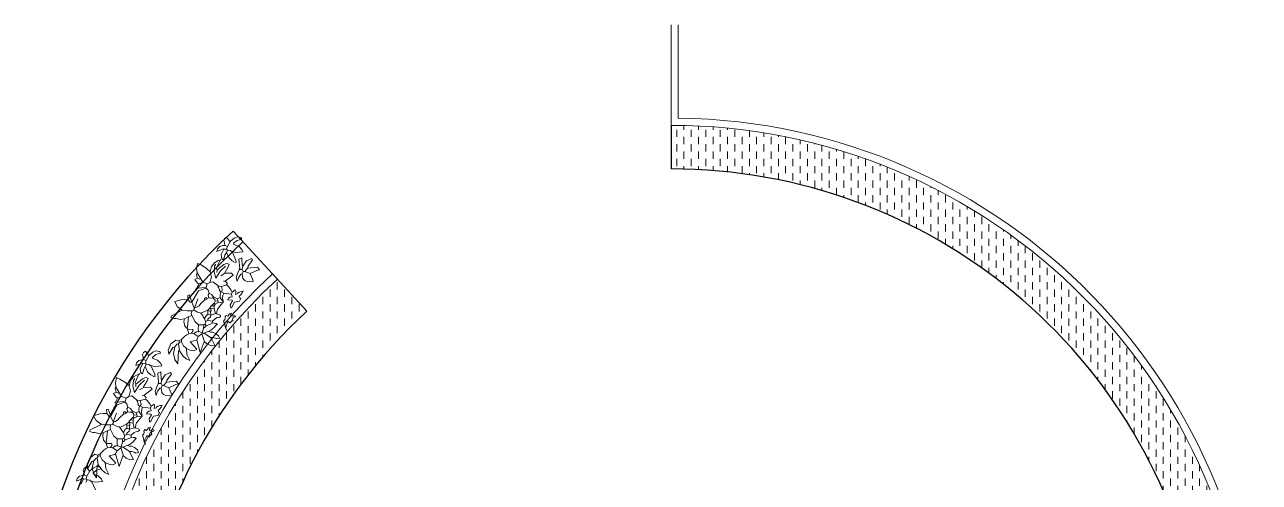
# Model space of a CAD drawing. Header units: millimetres. Extents: x 2667 to 2848, y -1 to 1765.
# Drawn here: x 2715.99 to 2724.49, y 1701.55 to 1704.7 of the extents above; entities that cross this region are included whole.
import ezdxf

# ---------------------------------------------------------------- set-up
doc = ezdxf.new("R2010")
doc.units = ezdxf.units.MM
for name, color, linetype, lineweight in [('ACQUA', 151, 'Continuous', 20), ('VERDE_giardino', 74, 'Continuous', 9), ('VETRATE', 171, 'Continuous', 9)]:
    doc.layers.add(name, color=color, linetype=linetype, lineweight=lineweight)
doc.layers.add('PROIEZIONI', color=145, linetype='Continuous')

msp = doc.modelspace()

# ---------------------------------------------------------------- hatches: boundary and pattern name
at = {"layer": 'ACQUA'}
h = msp.add_hatch(dxfattribs=at)
h.set_pattern_fill('DASH', color=256, scale=0.4, angle=90, style=0)
h.set_pattern_definition([(90, (2925.52994, 1814.877885), (-0.05, 0.05), [0.05, -0.05])])
h.paths.add_polyline_path([(2716.4724, 1700.5077), (2716.7749, 1700.5077, -0.174446), (2717.9341, 1702.729), (2717.7308, 1702.9496, 0.17708)])
h.paths.add_polyline_path([(2716.4745, 1699.4916, 2.20923), (2720.441, 1704.0078), (2720.441, 1703.7078, -2.193796), (2716.7772, 1699.4916)])

# ---------------------------------------------------------------- linework, layer by layer
at = {"layer": 'PROIEZIONI'}
for p, q in [((2720.441, 1704.0078), (2720.441, 1703.7078)), ((2717.4259, 1703.2806), (2717.6969, 1702.9864)), ((2717.6969, 1702.9864), (2717.9341, 1702.729))]:
    msp.add_line(p, q, dxfattribs=at)
for radius, end in [(3.7, 90), (4.45, 308.07221), (4.35, 309.11139)]:
    msp.add_arc((2720.441, 1700.0078), radius, 132.65313, end, dxfattribs=at)
at = {"layer": 'VERDE_giardino'}
for p, q in [((2717.3806, 1703.2393), (2717.3675, 1703.2294)), ((2717.3806, 1703.2393), (2717.4015, 1703.2119)), ((2717.4326, 1703.2325), (2717.4074, 1703.2115)), ((2717.4533, 1703.2403), (2717.4326, 1703.2325)), ((2717.4802, 1703.2368), (2717.4533, 1703.2403)), ((2717.4854, 1703.2247), (2717.4802, 1703.2368)), ((2717.3193, 1703.1587), (2717.314, 1703.1399)), ((2717.314, 1703.1399), (2717.3578, 1703.1575)), ((2717.3347, 1703.1751), (2717.3193, 1703.1587)), ((2717.3556, 1703.1802), (2717.3347, 1703.1751)), ((2717.3624, 1703.1548), (2717.3448, 1703.119)), ((2717.3688, 1703.1818), (2717.3556, 1703.1802)), ((2717.3578, 1703.1575), (2717.3624, 1703.1548)), ((2717.3675, 1703.2294), (2717.3613, 1703.2161)), ((2717.3613, 1703.2161), (2717.3662, 1703.1985)), ((2717.3624, 1703.1548), (2717.3815, 1703.156)), ((2717.3662, 1703.1985), (2717.3688, 1703.1818)), ((2717.3688, 1703.1818), (2717.3862, 1703.1748)), ((2717.3871, 1703.1498), (2717.3801, 1703.1324)), ((2717.3862, 1703.1748), (2717.3815, 1703.156)), ((2717.3815, 1703.156), (2717.3871, 1703.1498)), ((2717.3862, 1703.1748), (2717.4074, 1703.2115)), ((2717.3871, 1703.1498), (2717.4071, 1703.1474)), ((2717.4015, 1703.2119), (2717.4074, 1703.2115)), ((2717.4071, 1703.1474), (2717.4127, 1703.1411)), ((2717.4291, 1703.196), (2717.4534, 1703.2149)), ((2717.4291, 1703.196), (2717.431, 1703.1887)), ((2717.4648, 1703.176), (2717.431, 1703.1887)), ((2717.4534, 1703.2149), (2717.4854, 1703.2247)), ((2717.4871, 1703.1533), (2717.4648, 1703.176)), ((2717.4933, 1703.1375), (2717.4871, 1703.1533)), ((2717.2773, 1703.0368), (2717.298, 1703.0627)), ((2717.298, 1703.0627), (2717.324, 1703.0772)), ((2717.3357, 1703.0797), (2717.3125, 1703.0288)), ((2717.324, 1703.0772), (2717.3357, 1703.0797)), ((2717.3357, 1703.0797), (2717.342, 1703.0852)), ((2717.3448, 1703.119), (2717.349, 1703.0891)), ((2717.349, 1703.0891), (2717.3605, 1703.0824)), ((2717.3696, 1703.1156), (2717.3605, 1703.0824)), ((2717.3801, 1703.1324), (2717.3696, 1703.1156)), ((2717.3801, 1703.1324), (2717.396, 1703.0976)), ((2717.396, 1703.0976), (2717.4188, 1703.0759)), ((2717.4127, 1703.1411), (2717.4186, 1703.1407)), ((2717.4186, 1703.1407), (2717.4447, 1703.0798)), ((2717.4186, 1703.1407), (2717.4427, 1703.1325)), ((2717.4188, 1703.0759), (2717.439, 1703.0647)), ((2717.439, 1703.0647), (2717.4462, 1703.0666)), ((2717.4427, 1703.1325), (2717.4933, 1703.1374)), ((2717.4447, 1703.0798), (2717.4462, 1703.0666)), ((2717.4462, 1703.0666), (2717.4472, 1703.063)), ((2717.4657, 1703.0873), (2717.4865, 1703.0968)), ((2717.4657, 1703.0873), (2717.4713, 1703.0228)), ((2717.4865, 1703.0968), (2717.4882, 1703.0467)), ((2717.4925, 1703.0382), (2717.5173, 1703.0759)), ((2717.5173, 1703.0759), (2717.5539, 1703.0915)), ((2717.5604, 1703.0816), (2717.5293, 1703.0383)), ((2717.5539, 1703.0915), (2717.5604, 1703.0816)), ((2717.1731, 1702.9837), (2717.1785, 1702.9929)), ((2717.1786, 1702.956), (2717.1731, 1702.9837)), ((2717.1741, 1703.0217), (2717.1812, 1703.0569)), ((2717.178, 1702.9927), (2717.1741, 1703.0217)), ((2717.2033, 1702.951), (2717.178, 1702.9927)), ((2717.1812, 1703.0569), (2717.2052, 1703.0473)), ((2717.2052, 1703.0473), (2717.2437, 1703.0223)), ((2717.2437, 1703.0223), (2717.268, 1702.9994)), ((2717.268, 1702.9994), (2717.2657, 1703.0007)), ((2717.2773, 1703.0368), (2717.268, 1702.9994)), ((2717.268, 1702.9994), (2717.2777, 1702.9631)), ((2717.2947, 1702.9989), (2717.2983, 1703.0379)), ((2717.3062, 1702.9555), (2717.2947, 1702.9989)), ((2717.2983, 1703.0379), (2717.3081, 1703.0516)), ((2717.3399, 1703.0071), (2717.3062, 1702.9555)), ((2717.3125, 1703.0288), (2717.3108, 1703.0206)), ((2717.3108, 1703.0206), (2717.3151, 1703.012)), ((2717.3151, 1703.012), (2717.314, 1702.9942)), ((2717.3151, 1703.012), (2717.3325, 1703.0264)), ((2717.3325, 1703.0264), (2717.3613, 1703.0496)), ((2717.3743, 1703.0396), (2717.3399, 1703.0071)), ((2717.3696, 1702.9897), (2717.3412, 1702.9724)), ((2717.3613, 1703.0496), (2717.3807, 1703.0568)), ((2717.3686, 1702.9933), (2717.3898, 1703.0301)), ((2717.3696, 1702.9897), (2717.3686, 1702.9933)), ((2717.3696, 1702.9897), (2717.4159, 1702.9905)), ((2717.3723, 1702.9361), (2717.4271, 1702.9779)), ((2717.3994, 1703.0521), (2717.3807, 1703.0568)), ((2717.3898, 1703.0301), (2717.3994, 1703.0521)), ((2717.4271, 1702.9779), (2717.4159, 1702.9905)), ((2717.4471, 1702.9611), (2717.4617, 1703.0008)), ((2717.471, 1703.0169), (2717.4617, 1703.0008)), ((2717.4642, 1702.9627), (2717.4797, 1702.9843)), ((2717.4687, 1703.0182), (2717.47, 1703.0205)), ((2717.4687, 1703.0182), (2717.471, 1703.0169)), ((2717.47, 1703.0205), (2717.4713, 1703.0228)), ((2717.47, 1703.0205), (2717.471, 1703.0169)), ((2717.471, 1703.0169), (2717.4733, 1703.0156)), ((2717.4733, 1703.0156), (2717.4887, 1703.0158)), ((2717.4797, 1702.9843), (2717.4893, 1702.9849)), ((2717.4882, 1703.0467), (2717.4925, 1703.0382)), ((2717.4925, 1703.0382), (2717.4887, 1703.0158)), ((2717.4887, 1703.0158), (2717.4963, 1703.0023)), ((2717.4963, 1703.0023), (2717.4893, 1702.9849)), ((2717.4893, 1702.9849), (2717.4934, 1702.955)), ((2717.4963, 1703.0023), (2717.5058, 1703.0029)), ((2717.5058, 1703.0029), (2717.525, 1703.0255)), ((2717.5058, 1703.0029), (2717.5429, 1702.9876)), ((2717.5293, 1703.0383), (2717.525, 1703.0255)), ((2717.525, 1703.0255), (2717.5931, 1703.0321)), ((2717.5429, 1702.9876), (2717.5894, 1703.0098)), ((2717.5429, 1702.9876), (2717.5637, 1702.9388)), ((2717.5894, 1703.0098), (2717.6075, 1703.0146)), ((2717.5931, 1703.0321), (2717.6075, 1703.0146)), ((2717.1786, 1702.956), (2717.1615, 1702.9476)), ((2717.1615, 1702.9476), (2717.1801, 1702.9215)), ((2717.1893, 1702.9162), (2717.1757, 1702.8873)), ((2717.1757, 1702.8873), (2717.241, 1702.8915)), ((2717.1786, 1702.956), (2717.196, 1702.949)), ((2717.1801, 1702.9215), (2717.1893, 1702.9162)), ((2717.1893, 1702.9162), (2717.2173, 1702.9276)), ((2717.196, 1702.949), (2717.2033, 1702.951)), ((2717.2033, 1702.951), (2717.2173, 1702.9276)), ((2717.2173, 1702.9276), (2717.2475, 1702.9162)), ((2717.2475, 1702.9162), (2717.241, 1702.8915)), ((2717.266, 1702.927), (2717.2475, 1702.9162)), ((2717.2777, 1702.9631), (2717.266, 1702.927)), ((2717.266, 1702.927), (2717.2864, 1702.9305)), ((2717.3205, 1702.9047), (2717.2864, 1702.9305)), ((2717.3205, 1702.9047), (2717.3234, 1702.8939)), ((2717.3205, 1702.9047), (2717.3274, 1702.9008)), ((2717.3234, 1702.8939), (2717.3257, 1702.8925)), ((2717.3257, 1702.8925), (2717.3319, 1702.8767)), ((2717.3274, 1702.9008), (2717.3451, 1702.8997)), ((2717.3451, 1702.8997), (2717.3814, 1702.9094)), ((2717.3451, 1702.8997), (2717.35, 1702.8816)), ((2717.3723, 1702.9361), (2717.3591, 1702.9345)), ((2717.3723, 1702.9361), (2717.3867, 1702.9186)), ((2717.3867, 1702.9186), (2717.3814, 1702.9094)), ((2717.3936, 1702.9), (2717.3814, 1702.9094)), ((2717.4107, 1702.8767), (2717.3936, 1702.9)), ((2717.4539, 1702.9347), (2717.4471, 1702.9611)), ((2717.4642, 1702.9627), (2717.4539, 1702.9347)), ((2717.4934, 1702.955), (2717.5062, 1702.941)), ((2717.5062, 1702.941), (2717.5267, 1702.9306)), ((2717.5267, 1702.9306), (2717.5456, 1702.934)), ((2717.5456, 1702.934), (2717.562, 1702.9306)), ((2717.5637, 1702.9388), (2717.562, 1702.9306)), ((2717.024, 1702.7948), (2717.067, 1702.8079)), ((2717.067, 1702.8079), (2717.0908, 1702.811)), ((2717.0908, 1702.811), (2717.1151, 1702.8089)), ((2717.1133, 1702.8376), (2717.1242, 1702.8405)), ((2717.1151, 1702.8089), (2717.1133, 1702.8376)), ((2717.1151, 1702.8089), (2717.1295, 1702.7914)), ((2717.1242, 1702.8405), (2717.1427, 1702.793)), ((2717.187, 1702.8697), (2717.144, 1702.7953)), ((2717.1619, 1702.7574), (2717.1819, 1702.8133)), ((2717.1757, 1702.8873), (2717.1694, 1702.8817)), ((2717.2375, 1702.8883), (2717.187, 1702.8697)), ((2717.2276, 1702.8022), (2717.2296, 1702.8163)), ((2717.2276, 1702.8022), (2717.2447, 1702.8107)), ((2717.2296, 1702.8163), (2717.2395, 1702.8229)), ((2717.2398, 1702.887), (2717.2375, 1702.8883)), ((2717.2395, 1702.8229), (2717.2474, 1702.8153)), ((2717.2398, 1702.887), (2717.2523, 1702.8768)), ((2717.2447, 1702.8107), (2717.2474, 1702.8153)), ((2717.2474, 1702.8153), (2717.2596, 1702.8205)), ((2717.2523, 1702.8768), (2717.2532, 1702.8731)), ((2717.2532, 1702.8731), (2717.2604, 1702.8537)), ((2717.2604, 1702.8537), (2717.2538, 1702.8422)), ((2717.2538, 1702.8422), (2717.2596, 1702.8205)), ((2717.2596, 1702.8205), (2717.2737, 1702.8184)), ((2717.2604, 1702.8537), (2717.2777, 1702.8438)), ((2717.2737, 1702.8184), (2717.2869, 1702.82)), ((2717.2777, 1702.8438), (2717.2909, 1702.8269)), ((2717.2869, 1702.82), (2717.2909, 1702.8269)), ((2717.2869, 1702.82), (2717.2993, 1702.8098)), ((2717.2909, 1702.8269), (2717.3175, 1702.8146)), ((2717.2993, 1702.8098), (2717.3023, 1702.7989)), ((2717.3175, 1702.8146), (2717.3346, 1702.8231)), ((2717.3175, 1702.8146), (2717.3213, 1702.8001)), ((2717.3292, 1702.8721), (2717.3315, 1702.8708)), ((2717.3319, 1702.8767), (2717.3315, 1702.8708)), ((2717.3315, 1702.8708), (2717.3404, 1702.8596)), ((2717.3346, 1702.8231), (2717.3369, 1702.8218)), ((2717.3404, 1702.8596), (2717.3357, 1702.8409)), ((2717.3357, 1702.8409), (2717.3369, 1702.8218)), ((2717.3369, 1702.8218), (2717.3588, 1702.7907)), ((2717.3404, 1702.8596), (2717.3453, 1702.8628)), ((2717.3506, 1702.872), (2717.3453, 1702.8628)), ((2717.3453, 1702.8628), (2717.3614, 1702.8536)), ((2717.35, 1702.8816), (2717.3506, 1702.872)), ((2717.354, 1702.8183), (2717.3562, 1702.8395)), ((2717.3588, 1702.7907), (2717.354, 1702.8183)), ((2717.3562, 1702.8395), (2717.3614, 1702.8536)), ((2717.3614, 1702.8536), (2717.4156, 1702.8467)), ((2717.3947, 1702.8184), (2717.3895, 1702.8067)), ((2717.3895, 1702.8067), (2717.4191, 1702.805)), ((2717.4052, 1702.8264), (2717.3947, 1702.8184)), ((2717.4205, 1702.8286), (2717.4052, 1702.8264)), ((2717.42, 1702.8596), (2717.4107, 1702.8767)), ((2717.42, 1702.8596), (2717.4156, 1702.8467)), ((2717.4156, 1702.8467), (2717.4205, 1702.8286)), ((2717.42, 1702.8596), (2717.4411, 1702.8749)), ((2717.4438, 1702.8677), (2717.4411, 1702.8749)), ((2717.4416, 1702.844), (2717.4436, 1702.8571)), ((2717.4538, 1702.8492), (2717.4416, 1702.844)), ((2717.4436, 1702.8571), (2717.4438, 1702.8677)), ((2717.4572, 1702.8532), (2717.4538, 1702.8492)), ((2717.4674, 1702.8596), (2717.4572, 1702.8532)), ((2717.4828, 1702.8648), (2717.4674, 1702.8596)), ((2717.4682, 1702.8317), (2717.4796, 1702.8419)), ((2717.4711, 1702.8208), (2717.4682, 1702.8317)), ((2717.478, 1702.8169), (2717.4697, 1702.7972)), ((2717.478, 1702.8169), (2717.4711, 1702.8208)), ((2717.4796, 1702.8419), (2717.4887, 1702.8547)), ((2717.494, 1702.8658), (2717.4828, 1702.8648)), ((2717.4887, 1702.8547), (2717.494, 1702.8658)), ((2717.494, 1702.8658), (2717.4976, 1702.8668)), ((2717.0015, 1702.697), (2717.0714, 1702.7332)), ((2717.0413, 1702.7609), (2717.024, 1702.7948)), ((2717.0763, 1702.7364), (2717.0413, 1702.7609)), ((2717.0714, 1702.7332), (2717.0763, 1702.7364)), ((2717.1102, 1702.7323), (2717.0763, 1702.7364)), ((2717.1437, 1702.7312), (2717.1102, 1702.7323)), ((2717.1295, 1702.7914), (2717.1414, 1702.7907)), ((2717.1377, 1702.7136), (2717.1437, 1702.7312)), ((2717.1414, 1702.7907), (2717.1427, 1702.793)), ((2717.1414, 1702.7907), (2717.156, 1702.7578)), ((2717.1427, 1702.793), (2717.144, 1702.7953)), ((2717.1437, 1702.7312), (2717.1582, 1702.7351)), ((2717.156, 1702.7578), (2717.1619, 1702.7574)), ((2717.1629, 1702.7538), (2717.1563, 1702.7423)), ((2717.1563, 1702.7423), (2717.1582, 1702.7351)), ((2717.1582, 1702.7351), (2717.1812, 1702.7218)), ((2717.1619, 1702.7574), (2717.1629, 1702.7538)), ((2717.174, 1702.756), (2717.1629, 1702.7538)), ((2717.1919, 1702.7667), (2717.174, 1702.756)), ((2717.1812, 1702.7218), (2717.1999, 1702.7171)), ((2717.2038, 1702.7822), (2717.1919, 1702.7667)), ((2717.2038, 1702.7822), (2717.2276, 1702.8022)), ((2717.2045, 1702.7145), (2717.251, 1702.7366)), ((2717.251, 1702.7366), (2717.2635, 1702.7478)), ((2717.251, 1702.7366), (2717.252, 1702.733)), ((2717.252, 1702.733), (2717.2528, 1702.708)), ((2717.252, 1702.733), (2717.2648, 1702.7287)), ((2717.2635, 1702.7478), (2717.2688, 1702.7569)), ((2717.2635, 1702.7478), (2717.2731, 1702.7484)), ((2717.2648, 1702.7287), (2717.2707, 1702.7283)), ((2717.2688, 1702.7569), (2717.2764, 1702.7648)), ((2717.2688, 1702.7569), (2717.2731, 1702.7484)), ((2717.2743, 1702.7293), (2717.2707, 1702.7283)), ((2717.2707, 1702.7283), (2717.2716, 1702.7033)), ((2717.2731, 1702.7484), (2717.2743, 1702.7293)), ((2717.2731, 1702.7484), (2717.2754, 1702.747)), ((2717.2754, 1702.747), (2717.2954, 1702.7447)), ((2717.2764, 1702.7648), (2717.2966, 1702.7838)), ((2717.2764, 1702.7648), (2717.2955, 1702.766)), ((2717.2955, 1702.766), (2717.2954, 1702.7447)), ((2717.2954, 1702.7447), (2717.3042, 1702.712)), ((2717.2955, 1702.766), (2717.3022, 1702.7775)), ((2717.3023, 1702.7989), (2717.2966, 1702.7838)), ((2717.2966, 1702.7838), (2717.3022, 1702.7775)), ((2717.3022, 1702.7775), (2717.3193, 1702.786)), ((2717.3023, 1702.7989), (2717.3213, 1702.8001)), ((2717.3153, 1702.7346), (2717.3118, 1702.7105)), ((2717.3204, 1702.7455), (2717.3153, 1702.7346)), ((2717.3193, 1702.786), (2717.3256, 1702.7916)), ((2717.3539, 1702.7875), (2717.3204, 1702.7455)), ((2717.3213, 1702.8001), (2717.3256, 1702.7916)), ((2717.3256, 1702.7916), (2717.3539, 1702.7875)), ((2717.3539, 1702.7875), (2717.3588, 1702.7907)), ((2717.4223, 1702.8), (2717.4064, 1702.7724)), ((2717.4064, 1702.7724), (2717.4099, 1702.752)), ((2717.4099, 1702.752), (2717.4159, 1702.7517)), ((2717.4361, 1702.7921), (2717.4159, 1702.7517)), ((2717.4191, 1702.805), (2717.4223, 1702.8)), ((2717.4697, 1702.7972), (2717.4361, 1702.7921)), ((2716.9962, 1702.6878), (2717.0015, 1702.697)), ((2717.0042, 1702.6839), (2716.9962, 1702.6878)), ((2717.0186, 1702.6783), (2717.0042, 1702.6839)), ((2717.0336, 1702.6784), (2717.0186, 1702.6783)), ((2717.0336, 1702.6784), (2717.0606, 1702.672)), ((2717.0606, 1702.672), (2717.0905, 1702.6762)), ((2717.0873, 1702.657), (2717.0905, 1702.6762)), ((2717.0934, 1702.6267), (2717.0873, 1702.657)), ((2717.0905, 1702.6762), (2717.1176, 1702.6912)), ((2717.1199, 1702.6898), (2717.1123, 1702.6238)), ((2717.1176, 1702.6912), (2717.1199, 1702.6898)), ((2717.1199, 1702.6898), (2717.1406, 1702.6993)), ((2717.1406, 1702.6993), (2717.1377, 1702.7136)), ((2717.1406, 1702.6993), (2717.1641, 1702.6551)), ((2717.1641, 1702.6551), (2717.1867, 1702.6359)), ((2717.1867, 1702.6359), (2717.1859, 1702.6027)), ((2717.1867, 1702.6359), (2717.2236, 1702.6361)), ((2717.1999, 1702.7171), (2717.2045, 1702.7145)), ((2717.2045, 1702.7145), (2717.2166, 1702.6983)), ((2717.2166, 1702.6983), (2717.2209, 1702.6897)), ((2717.2209, 1702.6897), (2717.2297, 1702.6785)), ((2717.2236, 1702.6361), (2717.2222, 1702.6124)), ((2717.2236, 1702.6361), (2717.2344, 1702.639)), ((2717.2297, 1702.6785), (2717.2416, 1702.6992)), ((2717.2297, 1702.6785), (2717.2368, 1702.6591)), ((2717.2368, 1702.6591), (2717.2344, 1702.639)), ((2717.2344, 1702.639), (2717.241, 1702.6291)), ((2717.2368, 1702.6591), (2717.2527, 1702.6652)), ((2717.241, 1702.6291), (2717.2799, 1702.6434)), ((2717.2416, 1702.6992), (2717.2528, 1702.708)), ((2717.2695, 1702.6892), (2717.252, 1702.6748)), ((2717.252, 1702.6748), (2717.2527, 1702.6652)), ((2717.2527, 1702.6652), (2717.2832, 1702.6598)), ((2717.2528, 1702.708), (2717.2657, 1702.7037)), ((2717.2657, 1702.7037), (2717.2716, 1702.7033)), ((2717.2716, 1702.7033), (2717.2695, 1702.6892)), ((2717.2716, 1702.7033), (2717.2739, 1702.702)), ((2717.2739, 1702.702), (2717.3042, 1702.712)), ((2717.2799, 1702.6434), (2717.2825, 1702.648)), ((2717.2832, 1702.6598), (2717.2825, 1702.648)), ((2717.2825, 1702.648), (2717.2966, 1702.646)), ((2717.3036, 1702.6791), (2717.2832, 1702.6598)), ((2717.2961, 1702.616), (2717.314, 1702.639)), ((2717.2966, 1702.646), (2717.3085, 1702.6453)), ((2717.3152, 1702.685), (2717.3036, 1702.6791)), ((2717.3042, 1702.712), (2717.3124, 1702.7104)), ((2717.3085, 1702.6453), (2717.314, 1702.639)), ((2717.3124, 1702.7104), (2717.338, 1702.7017)), ((2717.3127, 1702.6367), (2717.314, 1702.639)), ((2717.314, 1702.639), (2717.32, 1702.6386)), ((2717.3337, 1702.6889), (2717.3152, 1702.685)), ((2717.34, 1702.6945), (2717.3337, 1702.6889)), ((2717.338, 1702.7017), (2717.34, 1702.6945)), ((2717.3605, 1702.6611), (2717.3699, 1702.6707)), ((2717.3625, 1702.6539), (2717.3605, 1702.6611)), ((2717.3625, 1702.6539), (2717.3634, 1702.6503)), ((2717.3634, 1702.6503), (2717.3657, 1702.6489)), ((2717.3657, 1702.6489), (2717.3686, 1702.6381)), ((2717.3686, 1702.6381), (2717.3731, 1702.614)), ((2717.3699, 1702.6707), (2717.3722, 1702.6813)), ((2717.3705, 1702.6891), (2717.3771, 1702.7005)), ((2717.3722, 1702.6813), (2717.3705, 1702.6891)), ((2717.3771, 1702.7005), (2717.3886, 1702.6939)), ((2717.3779, 1702.6294), (2717.3852, 1702.6477)), ((2717.3852, 1702.6477), (2717.3901, 1702.6594)), ((2717.3886, 1702.6939), (2717.4015, 1702.711)), ((2717.3901, 1702.6594), (2717.4026, 1702.6491)), ((2717.4015, 1702.711), (2717.4111, 1702.7116)), ((2717.4026, 1702.6491), (2717.4049, 1702.6478)), ((2717.4049, 1702.6478), (2717.4165, 1702.6625)), ((2717.4111, 1702.7116), (2717.41, 1702.6938)), ((2717.41, 1702.6938), (2717.4377, 1702.6993)), ((2717.416, 1702.7148), (2717.4111, 1702.7116)), ((2717.4165, 1702.6625), (2717.426, 1702.6632)), ((2717.4219, 1702.6715), (2717.424, 1702.6808)), ((2717.426, 1702.6632), (2717.4219, 1702.6715)), ((2717.424, 1702.6808), (2717.431, 1702.6892)), ((2717.431, 1702.6892), (2717.4419, 1702.6907)), ((2717.4377, 1702.6993), (2717.4419, 1702.6907)), ((2717.0936, 1702.5566), (2717.07, 1702.5331)), ((2717.1136, 1702.6047), (2717.0934, 1702.6267)), ((2717.1065, 1702.5659), (2717.0936, 1702.5566)), ((2717.12, 1702.5734), (2717.1065, 1702.5659)), ((2717.1123, 1702.6238), (2717.1103, 1702.6096)), ((2717.1113, 1702.606), (2717.12, 1702.5734)), ((2717.1113, 1702.606), (2717.1136, 1702.6047)), ((2717.1136, 1702.6047), (2717.1468, 1702.6039)), ((2717.12, 1702.5734), (2717.1404, 1702.5769)), ((2717.151, 1702.5953), (2717.1404, 1702.5769)), ((2717.1404, 1702.5769), (2717.1568, 1702.5736)), ((2717.1468, 1702.6039), (2717.151, 1702.5953)), ((2717.1628, 1702.581), (2717.1568, 1702.5736)), ((2717.1568, 1702.5736), (2717.1854, 1702.554)), ((2717.1749, 1702.5867), (2717.1628, 1702.581)), ((2717.1898, 1702.5882), (2717.1749, 1702.5867)), ((2717.1854, 1702.554), (2717.1757, 1702.532)), ((2717.1854, 1702.554), (2717.2114, 1702.5727)), ((2717.1859, 1702.6027), (2717.1898, 1702.5882)), ((2717.1898, 1702.5882), (2717.2131, 1702.5809)), ((2717.2114, 1702.5727), (2717.2141, 1702.5773)), ((2717.2114, 1702.5727), (2717.2296, 1702.5193)), ((2717.2222, 1702.6124), (2717.2131, 1702.5809)), ((2717.2131, 1702.5809), (2717.2141, 1702.5773)), ((2717.2141, 1702.5773), (2717.2273, 1702.5788)), ((2717.2222, 1702.6124), (2717.2383, 1702.6245)), ((2717.2273, 1702.5788), (2717.2589, 1702.5912)), ((2717.2273, 1702.5788), (2717.2705, 1702.5477)), ((2717.2383, 1702.6245), (2717.241, 1702.6291)), ((2717.2589, 1702.5912), (2717.2728, 1702.5975)), ((2717.2589, 1702.5912), (2717.2612, 1702.5899)), ((2717.2704, 1702.5846), (2717.2612, 1702.5899)), ((2717.2849, 1702.5842), (2717.2704, 1702.5846)), ((2717.2728, 1702.5975), (2717.2961, 1702.616)), ((2717.3046, 1702.5765), (2717.2849, 1702.5842)), ((2717.3253, 1702.5593), (2717.3046, 1702.5765)), ((2717.3343, 1702.5415), (2717.3253, 1702.5593)), ((2717.3731, 1702.614), (2717.3754, 1702.6127)), ((2717.3754, 1702.6127), (2717.3779, 1702.6294)), ((2717.3754, 1702.6127), (2717.3816, 1702.5969)), ((2716.9974, 1702.5038), (2716.9793, 1702.4603)), ((2716.9843, 1702.4338), (2717.011, 1702.4801)), ((2717.0321, 1702.5302), (2716.9974, 1702.5038)), ((2717.011, 1702.4801), (2717.0255, 1702.484)), ((2717.0154, 1702.4373), (2717.0255, 1702.484)), ((2717.0255, 1702.484), (2717.0384, 1702.5011)), ((2717.0321, 1702.5302), (2717.0517, 1702.524)), ((2717.0384, 1702.5011), (2717.0493, 1702.504)), ((2717.0493, 1702.504), (2717.0559, 1702.5155)), ((2717.0493, 1702.504), (2717.056, 1702.4572)), ((2717.07, 1702.5331), (2717.0507, 1702.5241)), ((2717.0517, 1702.524), (2717.0559, 1702.5155)), ((2717.0704, 1702.5193), (2717.0559, 1702.5155)), ((2717.0837, 1702.4904), (2717.0697, 1702.5193)), ((2717.0713, 1702.5344), (2717.0704, 1702.5193)), ((2717.1044, 1702.4734), (2717.0837, 1702.4904)), ((2717.1081, 1702.4309), (2717.1044, 1702.4734)), ((2717.1044, 1702.4734), (2717.1283, 1702.4618)), ((2717.1309, 1702.5181), (2717.1708, 1702.5288)), ((2717.1761, 1702.4685), (2717.1309, 1702.5181)), ((2717.1561, 1702.457), (2717.1754, 1702.466)), ((2717.1708, 1702.5288), (2717.1757, 1702.532)), ((2717.1757, 1702.532), (2717.1992, 1702.4446)), ((2717.1992, 1702.4446), (2717.226, 1702.5183)), ((2717.226, 1702.5183), (2717.2296, 1702.5193)), ((2717.2487, 1702.5016), (2717.2296, 1702.5193)), ((2717.2769, 1702.4916), (2717.2487, 1702.5016)), ((2717.2705, 1702.5477), (2717.2868, 1702.5476)), ((2717.2705, 1702.5477), (2717.2738, 1702.5428)), ((2717.2738, 1702.5428), (2717.2992, 1702.4931)), ((2717.2992, 1702.4931), (2717.2769, 1702.4916)), ((2717.2868, 1702.5476), (2717.3038, 1702.543)), ((2717.3038, 1702.543), (2717.3139, 1702.538)), ((2717.3343, 1702.5415), (2717.3139, 1702.538)), ((2716.776, 1702.3902), (2716.7606, 1702.3738)), ((2716.7969, 1702.3952), (2716.776, 1702.3902)), ((2716.8101, 1702.3968), (2716.7969, 1702.3952)), ((2716.8087, 1702.4444), (2716.8025, 1702.4311)), ((2716.8025, 1702.4311), (2716.8075, 1702.4136)), ((2716.8075, 1702.4136), (2716.8101, 1702.3968)), ((2716.8218, 1702.4543), (2716.8087, 1702.4444)), ((2716.8101, 1702.3968), (2716.8275, 1702.3898)), ((2716.8218, 1702.4543), (2716.8428, 1702.4269)), ((2716.8275, 1702.3898), (2716.8228, 1702.3711)), ((2716.8275, 1702.3898), (2716.8487, 1702.4266)), ((2716.8428, 1702.4269), (2716.8487, 1702.4266)), ((2716.8739, 1702.4476), (2716.8487, 1702.4266)), ((2716.8703, 1702.411), (2716.8947, 1702.4299)), ((2716.8703, 1702.411), (2716.8723, 1702.4038)), ((2716.9061, 1702.391), (2716.8723, 1702.4038)), ((2716.8946, 1702.4553), (2716.8739, 1702.4476)), ((2716.9215, 1702.4519), (2716.8946, 1702.4553)), ((2716.8947, 1702.4299), (2716.9267, 1702.4397)), ((2716.9284, 1702.3683), (2716.9061, 1702.391)), ((2716.9267, 1702.4397), (2716.9215, 1702.4519)), ((2716.9793, 1702.4603), (2716.9845, 1702.4326)), ((2717.0237, 1702.3988), (2717.0154, 1702.4373)), ((2717.0229, 1702.3998), (2717.0448, 1702.3665)), ((2717.0488, 1702.4553), (2717.0448, 1702.3665)), ((2717.056, 1702.4572), (2717.0488, 1702.4553)), ((2717.056, 1702.4572), (2717.0798, 1702.4225)), ((2717.0798, 1702.4225), (2717.1033, 1702.4022)), ((2717.1033, 1702.4022), (2717.129, 1702.3896)), ((2717.129, 1702.3896), (2717.1081, 1702.4309)), ((2717.1283, 1702.4618), (2717.1561, 1702.457)), ((2716.7606, 1702.3738), (2716.7553, 1702.3549)), ((2716.7553, 1702.3549), (2716.7991, 1702.3725)), ((2716.777, 1702.2947), (2716.7833, 1702.3003)), ((2716.8037, 1702.3699), (2716.7861, 1702.3341)), ((2716.7861, 1702.3341), (2716.7903, 1702.3041)), ((2716.7903, 1702.3041), (2716.8017, 1702.2975)), ((2716.7991, 1702.3725), (2716.8037, 1702.3699)), ((2716.8108, 1702.3307), (2716.8017, 1702.2975)), ((2716.8037, 1702.3699), (2716.8228, 1702.3711)), ((2716.8214, 1702.3474), (2716.8108, 1702.3307)), ((2716.8284, 1702.3648), (2716.8214, 1702.3474)), ((2716.8214, 1702.3474), (2716.8372, 1702.3126)), ((2716.8228, 1702.3711), (2716.8284, 1702.3648)), ((2716.8284, 1702.3648), (2716.8484, 1702.3624)), ((2716.8372, 1702.3126), (2716.8601, 1702.291)), ((2716.8484, 1702.3624), (2716.854, 1702.3561)), ((2716.854, 1702.3561), (2716.8599, 1702.3558)), ((2716.8599, 1702.3558), (2716.8859, 1702.2948)), ((2716.8599, 1702.3558), (2716.8839, 1702.3475)), ((2716.8839, 1702.3475), (2716.9345, 1702.3525)), ((2716.907, 1702.3024), (2716.9277, 1702.3118)), ((2716.907, 1702.3024), (2716.9126, 1702.2379)), ((2716.9277, 1702.3118), (2716.9295, 1702.2618)), ((2716.9345, 1702.3525), (2716.9284, 1702.3683)), ((2716.9586, 1702.2909), (2716.9952, 1702.3066)), ((2717.0017, 1702.2967), (2716.9706, 1702.2534)), ((2716.9952, 1702.3066), (2717.0017, 1702.2967)), ((2716.6154, 1702.2367), (2716.6225, 1702.272)), ((2716.6193, 1702.2077), (2716.6154, 1702.2367)), ((2716.6225, 1702.272), (2716.6464, 1702.2624)), ((2716.6464, 1702.2624), (2716.685, 1702.2373)), ((2716.685, 1702.2373), (2716.7092, 1702.2144)), ((2716.7092, 1702.2144), (2716.7069, 1702.2157)), ((2716.7186, 1702.2519), (2716.7092, 1702.2144)), ((2716.7092, 1702.2144), (2716.7189, 1702.1782)), ((2716.7186, 1702.2519), (2716.7393, 1702.2777)), ((2716.736, 1702.214), (2716.7396, 1702.253)), ((2716.7475, 1702.1706), (2716.736, 1702.214)), ((2716.7393, 1702.2777), (2716.7653, 1702.2922)), ((2716.7396, 1702.253), (2716.7494, 1702.2666)), ((2716.7811, 1702.2221), (2716.7475, 1702.1706)), ((2716.7538, 1702.2438), (2716.7521, 1702.2356)), ((2716.7521, 1702.2356), (2716.7563, 1702.227)), ((2716.777, 1702.2947), (2716.7538, 1702.2438)), ((2716.7563, 1702.227), (2716.7553, 1702.2093)), ((2716.7563, 1702.227), (2716.7738, 1702.2414)), ((2716.7653, 1702.2922), (2716.777, 1702.2947)), ((2716.7738, 1702.2414), (2716.8025, 1702.2647)), ((2716.8155, 1702.2546), (2716.7811, 1702.2221)), ((2716.8025, 1702.2647), (2716.822, 1702.2718)), ((2716.8099, 1702.2084), (2716.8311, 1702.2451)), ((2716.8407, 1702.2671), (2716.822, 1702.2718)), ((2716.8311, 1702.2451), (2716.8407, 1702.2671)), ((2716.8601, 1702.291), (2716.8803, 1702.2797)), ((2716.8803, 1702.2797), (2716.8875, 1702.2817)), ((2716.8859, 1702.2948), (2716.8875, 1702.2817)), ((2716.8875, 1702.2817), (2716.8885, 1702.278)), ((2716.8883, 1702.1762), (2716.903, 1702.2159)), ((2716.9123, 1702.2319), (2716.903, 1702.2159)), ((2716.91, 1702.2333), (2716.9113, 1702.2356)), ((2716.91, 1702.2333), (2716.9123, 1702.2319)), ((2716.9113, 1702.2356), (2716.9126, 1702.2379)), ((2716.9113, 1702.2356), (2716.9123, 1702.2319)), ((2716.9123, 1702.2319), (2716.9146, 1702.2306)), ((2716.9146, 1702.2306), (2716.93, 1702.2309)), ((2716.9295, 1702.2618), (2716.9337, 1702.2532)), ((2716.9337, 1702.2532), (2716.93, 1702.2309)), ((2716.93, 1702.2309), (2716.9375, 1702.2174)), ((2716.9375, 1702.2174), (2716.9305, 1702.2)), ((2716.9337, 1702.2532), (2716.9586, 1702.2909)), ((2716.9375, 1702.2174), (2716.9471, 1702.218)), ((2716.9471, 1702.218), (2716.9662, 1702.2406)), ((2716.9471, 1702.218), (2716.9842, 1702.2027)), ((2716.9706, 1702.2534), (2716.9662, 1702.2406)), ((2716.9662, 1702.2406), (2717.0344, 1702.2472)), ((2716.9842, 1702.2027), (2717.0306, 1702.2248)), ((2717.0306, 1702.2248), (2717.0488, 1702.2297)), ((2717.0344, 1702.2472), (2717.0488, 1702.2297)), ((2716.6199, 1702.1711), (2716.6027, 1702.1626)), ((2716.6027, 1702.1626), (2716.6214, 1702.1365)), ((2716.6144, 1702.1987), (2716.6197, 1702.2079)), ((2716.6199, 1702.1711), (2716.6144, 1702.1987)), ((2716.6306, 1702.1312), (2716.617, 1702.1023)), ((2716.6445, 1702.166), (2716.6193, 1702.2077)), ((2716.6199, 1702.1711), (2716.6373, 1702.1641)), ((2716.6214, 1702.1365), (2716.6306, 1702.1312)), ((2716.6306, 1702.1312), (2716.6586, 1702.1426)), ((2716.6373, 1702.1641), (2716.6445, 1702.166)), ((2716.6445, 1702.166), (2716.6586, 1702.1426)), ((2716.6586, 1702.1426), (2716.6888, 1702.1313)), ((2716.6888, 1702.1313), (2716.6823, 1702.1066)), ((2716.7073, 1702.1421), (2716.6888, 1702.1313)), ((2716.7189, 1702.1782), (2716.7073, 1702.1421)), ((2716.7073, 1702.1421), (2716.7277, 1702.1456)), ((2716.7618, 1702.1198), (2716.7277, 1702.1456)), ((2716.8108, 1702.2048), (2716.7825, 1702.1875)), ((2716.8135, 1702.1511), (2716.8004, 1702.1495)), ((2716.8108, 1702.2048), (2716.8099, 1702.2084)), ((2716.8108, 1702.2048), (2716.8572, 1702.2055)), ((2716.8135, 1702.1511), (2716.8683, 1702.193)), ((2716.8135, 1702.1511), (2716.8279, 1702.1336)), ((2716.8279, 1702.1336), (2716.8226, 1702.1244)), ((2716.8683, 1702.193), (2716.8572, 1702.2055)), ((2716.8952, 1702.1497), (2716.8883, 1702.1762)), ((2716.9054, 1702.1777), (2716.8952, 1702.1497)), ((2716.9054, 1702.1777), (2716.921, 1702.1993)), ((2716.921, 1702.1993), (2716.9305, 1702.2)), ((2716.9305, 1702.2), (2716.9347, 1702.17)), ((2716.9347, 1702.17), (2716.9475, 1702.1561)), ((2716.9475, 1702.1561), (2716.968, 1702.1457)), ((2716.968, 1702.1457), (2716.9869, 1702.149)), ((2716.9842, 1702.2027), (2717.005, 1702.1539)), ((2716.9869, 1702.149), (2717.0033, 1702.1457)), ((2717.005, 1702.1539), (2717.0033, 1702.1457)), ((2716.5546, 1702.0526), (2716.5654, 1702.0555)), ((2716.5564, 1702.024), (2716.5546, 1702.0526)), ((2716.5654, 1702.0555), (2716.584, 1702.0081)), ((2716.6283, 1702.0848), (2716.5853, 1702.0104)), ((2716.617, 1702.1023), (2716.6107, 1702.0968)), ((2716.617, 1702.1023), (2716.6823, 1702.1066)), ((2716.6788, 1702.1034), (2716.6283, 1702.0848)), ((2716.6811, 1702.102), (2716.6788, 1702.1034)), ((2716.6811, 1702.102), (2716.6936, 1702.0918)), ((2716.6936, 1702.0918), (2716.6945, 1702.0882)), ((2716.6945, 1702.0882), (2716.7017, 1702.0687)), ((2716.7017, 1702.0687), (2716.695, 1702.0573)), ((2716.695, 1702.0573), (2716.7009, 1702.0355)), ((2716.7017, 1702.0687), (2716.7189, 1702.0588)), ((2716.7189, 1702.0588), (2716.7321, 1702.042)), ((2716.7282, 1702.0351), (2716.7321, 1702.042)), ((2716.7321, 1702.042), (2716.7587, 1702.0297)), ((2716.7618, 1702.1198), (2716.7647, 1702.1089)), ((2716.7618, 1702.1198), (2716.7687, 1702.1158)), ((2716.7647, 1702.1089), (2716.767, 1702.1076)), ((2716.767, 1702.1076), (2716.7732, 1702.0918)), ((2716.7687, 1702.1158), (2716.7864, 1702.1147)), ((2716.7705, 1702.0872), (2716.7728, 1702.0858)), ((2716.7732, 1702.0918), (2716.7728, 1702.0858)), ((2716.7728, 1702.0858), (2716.7816, 1702.0746)), ((2716.7816, 1702.0746), (2716.7769, 1702.0559)), ((2716.7769, 1702.0559), (2716.7782, 1702.0368)), ((2716.7816, 1702.0746), (2716.7866, 1702.0779)), ((2716.7864, 1702.1147), (2716.8226, 1702.1244)), ((2716.7864, 1702.1147), (2716.7913, 1702.0966)), ((2716.7919, 1702.0871), (2716.7866, 1702.0779)), ((2716.7866, 1702.0779), (2716.8027, 1702.0686)), ((2716.7913, 1702.0966), (2716.7919, 1702.0871)), ((2716.7953, 1702.0333), (2716.7975, 1702.0545)), ((2716.7975, 1702.0545), (2716.8027, 1702.0686)), ((2716.8027, 1702.0686), (2716.8569, 1702.0618)), ((2716.8348, 1702.1151), (2716.8226, 1702.1244)), ((2716.852, 1702.0917), (2716.8348, 1702.1151)), ((2716.8465, 1702.0414), (2716.836, 1702.0334)), ((2716.8618, 1702.0437), (2716.8465, 1702.0414)), ((2716.8612, 1702.0746), (2716.852, 1702.0917)), ((2716.8612, 1702.0746), (2716.8569, 1702.0618)), ((2716.8569, 1702.0618), (2716.8618, 1702.0437)), ((2716.8612, 1702.0746), (2716.8824, 1702.09)), ((2716.8851, 1702.0827), (2716.8824, 1702.09)), ((2716.8829, 1702.059), (2716.8849, 1702.0721)), ((2716.8951, 1702.0643), (2716.8829, 1702.059)), ((2716.8849, 1702.0721), (2716.8851, 1702.0827)), ((2716.8985, 1702.0682), (2716.8951, 1702.0643)), ((2716.9087, 1702.0747), (2716.8985, 1702.0682)), ((2716.9241, 1702.0799), (2716.9087, 1702.0747)), ((2716.9095, 1702.0468), (2716.9209, 1702.057)), ((2716.9124, 1702.0359), (2716.9095, 1702.0468)), ((2716.9209, 1702.057), (2716.93, 1702.0697)), ((2716.9353, 1702.0809), (2716.9241, 1702.0799)), ((2716.93, 1702.0697), (2716.9353, 1702.0809)), ((2716.9353, 1702.0809), (2716.9389, 1702.0818)), ((2716.4653, 1702.0098), (2716.5082, 1702.023)), ((2716.4825, 1701.9759), (2716.4653, 1702.0098)), ((2716.5176, 1701.9515), (2716.4825, 1701.9759)), ((2716.5082, 1702.023), (2716.5321, 1702.0261)), ((2716.5321, 1702.0261), (2716.5564, 1702.024)), ((2716.5564, 1702.024), (2716.5708, 1702.0065)), ((2716.5708, 1702.0065), (2716.5826, 1702.0058)), ((2716.5826, 1702.0058), (2716.584, 1702.0081)), ((2716.5826, 1702.0058), (2716.5973, 1701.9728)), ((2716.584, 1702.0081), (2716.5853, 1702.0104)), ((2716.5973, 1701.9728), (2716.6032, 1701.9725)), ((2716.6042, 1701.9688), (2716.5976, 1701.9574)), ((2716.5976, 1701.9574), (2716.5995, 1701.9501)), ((2716.6032, 1701.9725), (2716.6232, 1702.0283)), ((2716.6032, 1701.9725), (2716.6042, 1701.9688)), ((2716.6152, 1701.971), (2716.6042, 1701.9688)), ((2716.6332, 1701.9818), (2716.6152, 1701.971)), ((2716.6451, 1701.9973), (2716.6332, 1701.9818)), ((2716.6451, 1701.9973), (2716.6689, 1702.0172)), ((2716.6689, 1702.0172), (2716.6709, 1702.0314)), ((2716.6689, 1702.0172), (2716.686, 1702.0257)), ((2716.6709, 1702.0314), (2716.6808, 1702.0379)), ((2716.6808, 1702.0379), (2716.6887, 1702.0303)), ((2716.686, 1702.0257), (2716.6887, 1702.0303)), ((2716.6887, 1702.0303), (2716.7009, 1702.0355)), ((2716.6923, 1701.9517), (2716.7048, 1701.9628)), ((2716.7009, 1702.0355), (2716.715, 1702.0335)), ((2716.7048, 1701.9628), (2716.7101, 1701.972)), ((2716.7048, 1701.9628), (2716.7144, 1701.9634)), ((2716.7101, 1701.972), (2716.7177, 1701.9798)), ((2716.7101, 1701.972), (2716.7144, 1701.9634)), ((2716.7144, 1701.9634), (2716.7156, 1701.9443)), ((2716.7144, 1701.9634), (2716.7167, 1701.9621)), ((2716.715, 1702.0335), (2716.7282, 1702.0351)), ((2716.7167, 1701.9621), (2716.7367, 1701.9597)), ((2716.7177, 1701.9798), (2716.7379, 1701.9988)), ((2716.7177, 1701.9798), (2716.7368, 1701.9811)), ((2716.7282, 1702.0351), (2716.7406, 1702.0248)), ((2716.7368, 1701.9811), (2716.7367, 1701.9597)), ((2716.7367, 1701.9597), (2716.7454, 1701.9271)), ((2716.7368, 1701.9811), (2716.7434, 1701.9926)), ((2716.7435, 1702.0139), (2716.7379, 1701.9988)), ((2716.7379, 1701.9988), (2716.7434, 1701.9926)), ((2716.7406, 1702.0248), (2716.7435, 1702.0139)), ((2716.7434, 1701.9926), (2716.7606, 1702.001)), ((2716.7435, 1702.0139), (2716.7626, 1702.0152)), ((2716.7617, 1701.9606), (2716.7566, 1701.9497)), ((2716.7587, 1702.0297), (2716.7759, 1702.0381)), ((2716.7587, 1702.0297), (2716.7626, 1702.0152)), ((2716.7606, 1702.001), (2716.7669, 1702.0066)), ((2716.7951, 1702.0025), (2716.7617, 1701.9606)), ((2716.7626, 1702.0152), (2716.7669, 1702.0066)), ((2716.7669, 1702.0066), (2716.7951, 1702.0025)), ((2716.7759, 1702.0381), (2716.7782, 1702.0368)), ((2716.7782, 1702.0368), (2716.8001, 1702.0058)), ((2716.7951, 1702.0025), (2716.8001, 1702.0058)), ((2716.8001, 1702.0058), (2716.7953, 1702.0333)), ((2716.836, 1702.0334), (2716.8307, 1702.0218)), ((2716.8307, 1702.0218), (2716.8603, 1702.02)), ((2716.8636, 1702.0151), (2716.8477, 1701.9875)), ((2716.8477, 1701.9875), (2716.8512, 1701.9671)), ((2716.8512, 1701.9671), (2716.8571, 1701.9667)), ((2716.8774, 1702.0071), (2716.8571, 1701.9667)), ((2716.8603, 1702.02), (2716.8636, 1702.0151)), ((2716.911, 1702.0122), (2716.8774, 1702.0071)), ((2716.9193, 1702.0319), (2716.911, 1702.0122)), ((2716.9193, 1702.0319), (2716.9124, 1702.0359)), ((2716.4375, 1701.9028), (2716.4428, 1701.912)), ((2716.4454, 1701.8989), (2716.4375, 1701.9028)), ((2716.4428, 1701.912), (2716.5127, 1701.9482)), ((2716.4599, 1701.8934), (2716.4454, 1701.8989)), ((2716.4749, 1701.8934), (2716.4599, 1701.8934)), ((2716.4749, 1701.8934), (2716.5019, 1701.8871)), ((2716.5019, 1701.8871), (2716.5318, 1701.8912)), ((2716.5127, 1701.9482), (2716.5176, 1701.9515)), ((2716.5515, 1701.9474), (2716.5176, 1701.9515)), ((2716.5286, 1701.872), (2716.5318, 1701.8912)), ((2716.5347, 1701.8418), (2716.5286, 1701.872)), ((2716.5318, 1701.8912), (2716.5588, 1701.9062)), ((2716.585, 1701.9462), (2716.5515, 1701.9474)), ((2716.5611, 1701.9049), (2716.5536, 1701.8388)), ((2716.5588, 1701.9062), (2716.5611, 1701.9049)), ((2716.5611, 1701.9049), (2716.5819, 1701.9143)), ((2716.579, 1701.9287), (2716.585, 1701.9462)), ((2716.5819, 1701.9143), (2716.579, 1701.9287)), ((2716.5819, 1701.9143), (2716.6054, 1701.8702)), ((2716.585, 1701.9462), (2716.5995, 1701.9501)), ((2716.5995, 1701.9501), (2716.6225, 1701.9369)), ((2716.6054, 1701.8702), (2716.628, 1701.851)), ((2716.6225, 1701.9369), (2716.6412, 1701.9322)), ((2716.6412, 1701.9322), (2716.6458, 1701.9295)), ((2716.6458, 1701.9295), (2716.6923, 1701.9517)), ((2716.6458, 1701.9295), (2716.6579, 1701.9133)), ((2716.6579, 1701.9133), (2716.6621, 1701.9048)), ((2716.6621, 1701.9048), (2716.671, 1701.8935)), ((2716.671, 1701.8935), (2716.6829, 1701.9142)), ((2716.671, 1701.8935), (2716.6781, 1701.8741)), ((2716.6781, 1701.8741), (2716.6757, 1701.8541)), ((2716.6781, 1701.8741), (2716.6939, 1701.8803)), ((2716.6829, 1701.9142), (2716.6941, 1701.9231)), ((2716.6923, 1701.9517), (2716.6932, 1701.948)), ((2716.6932, 1701.948), (2716.6941, 1701.9231)), ((2716.6932, 1701.948), (2716.706, 1701.9437)), ((2716.7108, 1701.9042), (2716.6933, 1701.8898)), ((2716.6933, 1701.8898), (2716.6939, 1701.8803)), ((2716.6939, 1701.8803), (2716.7245, 1701.8749)), ((2716.6941, 1701.9231), (2716.7069, 1701.9187)), ((2716.706, 1701.9437), (2716.712, 1701.9434)), ((2716.7069, 1701.9187), (2716.7128, 1701.9184)), ((2716.7128, 1701.9184), (2716.7108, 1701.9042)), ((2716.7156, 1701.9443), (2716.712, 1701.9434)), ((2716.712, 1701.9434), (2716.7128, 1701.9184)), ((2716.7128, 1701.9184), (2716.7151, 1701.917)), ((2716.7151, 1701.917), (2716.7454, 1701.9271)), ((2716.7245, 1701.8749), (2716.7238, 1701.8631)), ((2716.7448, 1701.8942), (2716.7245, 1701.8749)), ((2716.7564, 1701.9), (2716.7448, 1701.8942)), ((2716.7454, 1701.9271), (2716.7537, 1701.9254)), ((2716.7566, 1701.9497), (2716.7531, 1701.9255)), ((2716.7537, 1701.9254), (2716.7793, 1701.9167)), ((2716.7749, 1701.9039), (2716.7564, 1701.9)), ((2716.7812, 1701.9095), (2716.7749, 1701.9039)), ((2716.7793, 1701.9167), (2716.7812, 1701.9095)), ((2716.8018, 1701.8762), (2716.8112, 1701.8857)), ((2716.8037, 1701.8689), (2716.8018, 1701.8762)), ((2716.8112, 1701.8857), (2716.8135, 1701.8964)), ((2716.8118, 1701.9041), (2716.8184, 1701.9156)), ((2716.8135, 1701.8964), (2716.8118, 1701.9041)), ((2716.8184, 1701.9156), (2716.8299, 1701.909)), ((2716.8264, 1701.8628), (2716.8314, 1701.8744)), ((2716.8299, 1701.909), (2716.8428, 1701.926)), ((2716.8314, 1701.8744), (2716.8438, 1701.8642)), ((2716.8428, 1701.926), (2716.8523, 1701.9266)), ((2716.8461, 1701.8628), (2716.8577, 1701.8776)), ((2716.8523, 1701.9266), (2716.8513, 1701.9089)), ((2716.8513, 1701.9089), (2716.8789, 1701.9143)), ((2716.8573, 1701.9299), (2716.8523, 1701.9266)), ((2716.8577, 1701.8776), (2716.8673, 1701.8782)), ((2716.8632, 1701.8865), (2716.8652, 1701.8958)), ((2716.8673, 1701.8782), (2716.8632, 1701.8865)), ((2716.8652, 1701.8958), (2716.8723, 1701.9043)), ((2716.8723, 1701.9043), (2716.8832, 1701.9058)), ((2716.8789, 1701.9143), (2716.8832, 1701.9058)), ((2716.5548, 1701.8197), (2716.5347, 1701.8418)), ((2716.5613, 1701.7884), (2716.5478, 1701.7809)), ((2716.5536, 1701.8388), (2716.5516, 1701.8247)), ((2716.5525, 1701.8211), (2716.5613, 1701.7884)), ((2716.5525, 1701.8211), (2716.5548, 1701.8197)), ((2716.5548, 1701.8197), (2716.5881, 1701.8189)), ((2716.5613, 1701.7884), (2716.5817, 1701.792)), ((2716.5923, 1701.8103), (2716.5817, 1701.792)), ((2716.5817, 1701.792), (2716.5981, 1701.7886)), ((2716.5881, 1701.8189), (2716.5923, 1701.8103)), ((2716.6041, 1701.7961), (2716.5981, 1701.7886)), ((2716.5981, 1701.7886), (2716.6267, 1701.7691)), ((2716.6162, 1701.8017), (2716.6041, 1701.7961)), ((2716.6311, 1701.8033), (2716.6162, 1701.8017)), ((2716.6267, 1701.7691), (2716.6527, 1701.7877)), ((2716.628, 1701.851), (2716.6272, 1701.8178)), ((2716.6272, 1701.8178), (2716.6311, 1701.8033)), ((2716.628, 1701.851), (2716.6648, 1701.8511)), ((2716.6311, 1701.8033), (2716.6544, 1701.7959)), ((2716.6527, 1701.7877), (2716.6554, 1701.7923)), ((2716.6527, 1701.7877), (2716.6709, 1701.7343)), ((2716.6634, 1701.8275), (2716.6544, 1701.7959)), ((2716.6544, 1701.7959), (2716.6554, 1701.7923)), ((2716.6554, 1701.7923), (2716.6685, 1701.7939)), ((2716.6648, 1701.8511), (2716.6634, 1701.8275)), ((2716.6634, 1701.8275), (2716.6796, 1701.8396)), ((2716.6648, 1701.8511), (2716.6757, 1701.8541)), ((2716.6685, 1701.7939), (2716.7002, 1701.8062)), ((2716.6685, 1701.7939), (2716.7118, 1701.7628)), ((2716.6757, 1701.8541), (2716.6822, 1701.8442)), ((2716.6796, 1701.8396), (2716.6822, 1701.8442)), ((2716.6822, 1701.8442), (2716.7211, 1701.8585)), ((2716.7002, 1701.8062), (2716.7141, 1701.8125)), ((2716.7002, 1701.8062), (2716.7025, 1701.8049)), ((2716.7117, 1701.7996), (2716.7025, 1701.8049)), ((2716.7262, 1701.7993), (2716.7117, 1701.7996)), ((2716.7141, 1701.8125), (2716.7374, 1701.831)), ((2716.7211, 1701.8585), (2716.7238, 1701.8631)), ((2716.7238, 1701.8631), (2716.7379, 1701.861)), ((2716.7459, 1701.7916), (2716.7262, 1701.7993)), ((2716.7374, 1701.831), (2716.7553, 1701.854)), ((2716.7379, 1701.861), (2716.7498, 1701.8603)), ((2716.7666, 1701.7744), (2716.7459, 1701.7916)), ((2716.7498, 1701.8603), (2716.7553, 1701.854)), ((2716.754, 1701.8517), (2716.7553, 1701.854)), ((2716.7553, 1701.854), (2716.7612, 1701.8537)), ((2716.8037, 1701.8689), (2716.8047, 1701.8653)), ((2716.8047, 1701.8653), (2716.807, 1701.864)), ((2716.807, 1701.864), (2716.8099, 1701.8531)), ((2716.8099, 1701.8531), (2716.8144, 1701.8291)), ((2716.8144, 1701.8291), (2716.8167, 1701.8278)), ((2716.8167, 1701.8278), (2716.8192, 1701.8445)), ((2716.8167, 1701.8278), (2716.8229, 1701.812)), ((2716.8192, 1701.8445), (2716.8264, 1701.8628)), ((2716.8438, 1701.8642), (2716.8461, 1701.8628)), ((2716.4386, 1701.7188), (2716.4206, 1701.6754)), ((2716.4734, 1701.7452), (2716.4386, 1701.7188)), ((2716.4668, 1701.6991), (2716.4797, 1701.7161)), ((2716.4734, 1701.7452), (2716.493, 1701.7391)), ((2716.4797, 1701.7161), (2716.4906, 1701.719)), ((2716.4906, 1701.719), (2716.4972, 1701.7305)), ((2716.4906, 1701.719), (2716.4973, 1701.6723)), ((2716.5113, 1701.7482), (2716.4919, 1701.7391)), ((2716.493, 1701.7391), (2716.4972, 1701.7305)), ((2716.5117, 1701.7344), (2716.4972, 1701.7305)), ((2716.5249, 1701.7054), (2716.511, 1701.7343)), ((2716.5349, 1701.7717), (2716.5113, 1701.7482)), ((2716.5126, 1701.7494), (2716.5117, 1701.7344)), ((2716.5457, 1701.6884), (2716.5249, 1701.7054)), ((2716.5478, 1701.7809), (2716.5349, 1701.7717)), ((2716.5722, 1701.7331), (2716.6121, 1701.7438)), ((2716.6174, 1701.6835), (2716.5722, 1701.7331)), ((2716.6121, 1701.7438), (2716.617, 1701.7471)), ((2716.6267, 1701.7691), (2716.617, 1701.7471)), ((2716.617, 1701.7471), (2716.6405, 1701.6596)), ((2716.6405, 1701.6596), (2716.6673, 1701.7334)), ((2716.6673, 1701.7334), (2716.6709, 1701.7343)), ((2716.69, 1701.7166), (2716.6709, 1701.7343)), ((2716.7182, 1701.7066), (2716.69, 1701.7166)), ((2716.7118, 1701.7628), (2716.7281, 1701.7626)), ((2716.7118, 1701.7628), (2716.7151, 1701.7578)), ((2716.7151, 1701.7578), (2716.7405, 1701.7082)), ((2716.7405, 1701.7082), (2716.7182, 1701.7066)), ((2716.7281, 1701.7626), (2716.7451, 1701.758)), ((2716.7451, 1701.758), (2716.7552, 1701.753)), ((2716.7756, 1701.7566), (2716.7552, 1701.753)), ((2716.7756, 1701.7566), (2716.7666, 1701.7744)), ((2716.4004, 1701.6487), (2716.3942, 1701.6354)), ((2716.3942, 1701.6354), (2716.3992, 1701.6179)), ((2716.3992, 1701.6179), (2716.4018, 1701.6011)), ((2716.4135, 1701.6586), (2716.4004, 1701.6487)), ((2716.4135, 1701.6586), (2716.4345, 1701.6312)), ((2716.4192, 1701.5941), (2716.4404, 1701.6309)), ((2716.4206, 1701.6754), (2716.4258, 1701.6477)), ((2716.4255, 1701.6488), (2716.4523, 1701.6952)), ((2716.4345, 1701.6312), (2716.4404, 1701.6309)), ((2716.4656, 1701.6519), (2716.4404, 1701.6309)), ((2716.4523, 1701.6952), (2716.4668, 1701.6991)), ((2716.4567, 1701.6523), (2716.4668, 1701.6991)), ((2716.465, 1701.6138), (2716.4567, 1701.6523)), ((2716.462, 1701.6153), (2716.4864, 1701.6343)), ((2716.462, 1701.6153), (2716.464, 1701.6081)), ((2716.4863, 1701.6596), (2716.4656, 1701.6519)), ((2716.49, 1701.6703), (2716.4861, 1701.5816)), ((2716.5132, 1701.6562), (2716.4863, 1701.6596)), ((2716.4864, 1701.6343), (2716.5184, 1701.644)), ((2716.4973, 1701.6723), (2716.49, 1701.6703)), ((2716.4973, 1701.6723), (2716.521, 1701.6376)), ((2716.5184, 1701.644), (2716.5132, 1701.6562)), ((2716.521, 1701.6376), (2716.5446, 1701.6173)), ((2716.5446, 1701.6173), (2716.5702, 1701.6047)), ((2716.5494, 1701.6459), (2716.5457, 1701.6884)), ((2716.5457, 1701.6884), (2716.5696, 1701.6769)), ((2716.5702, 1701.6047), (2716.5494, 1701.6459)), ((2716.5696, 1701.6769), (2716.5974, 1701.672)), ((2716.5974, 1701.672), (2716.6167, 1701.6811)), ((2716.3523, 1701.5781), (2716.347, 1701.5593)), ((2716.347, 1701.5593), (2716.3908, 1701.5768)), ((2716.3677, 1701.5945), (2716.3523, 1701.5781)), ((2716.3886, 1701.5995), (2716.3677, 1701.5945)), ((2716.3954, 1701.5742), (2716.3778, 1701.5384)), ((2716.4018, 1701.6011), (2716.3886, 1701.5995)), ((2716.3908, 1701.5768), (2716.3954, 1701.5742)), ((2716.3954, 1701.5742), (2716.4145, 1701.5754)), ((2716.4018, 1701.6011), (2716.4192, 1701.5941)), ((2716.42, 1701.5691), (2716.4131, 1701.5517)), ((2716.4192, 1701.5941), (2716.4145, 1701.5754)), ((2716.4145, 1701.5754), (2716.42, 1701.5691)), ((2716.42, 1701.5691), (2716.4401, 1701.5667)), ((2716.4401, 1701.5667), (2716.4457, 1701.5605)), ((2716.4457, 1701.5605), (2716.4516, 1701.5601)), ((2716.4516, 1701.5601), (2716.4776, 1701.4991)), ((2716.4516, 1701.5601), (2716.4756, 1701.5519)), ((2716.4978, 1701.5953), (2716.464, 1701.6081)), ((2716.4641, 1701.6149), (2716.4861, 1701.5816)), ((2716.4756, 1701.5519), (2716.5262, 1701.5568)), ((2716.5201, 1701.5726), (2716.4978, 1701.5953)), ((2716.5262, 1701.5568), (2716.5201, 1701.5726))]:
    msp.add_line(p, q, dxfattribs=at)
for centre, start, end in [((2717.187, 1702.8697), 109.84401, 149.64699), ((2717.0321, 1702.5302), 72.80429, 127.53328), ((2716.6283, 1702.0848), 109.84401, 149.64699), ((2716.4734, 1701.7452), 72.80429, 127.53328)]:
    msp.add_arc(centre, 0.000000331, start, end, dxfattribs=at)
at = {"layer": 'VETRATE'}
for p, q in [((2720.441, 1704.0078), (2720.441, 1704.7002)), ((2720.491, 1704.0575), (2720.491, 1704.6982))]:
    msp.add_line(p, q, dxfattribs=at)
for radius, start, end in [(4, 359.31802, 90), (4.05, 359.32644, 89.29263), (4.05, 132.65313, 313.00043), (4, 132.65313, 312.98629)]:
    msp.add_arc((2720.441, 1700.0078), radius, start, end, dxfattribs=at)

doc.saveas('drawing.dxf')
